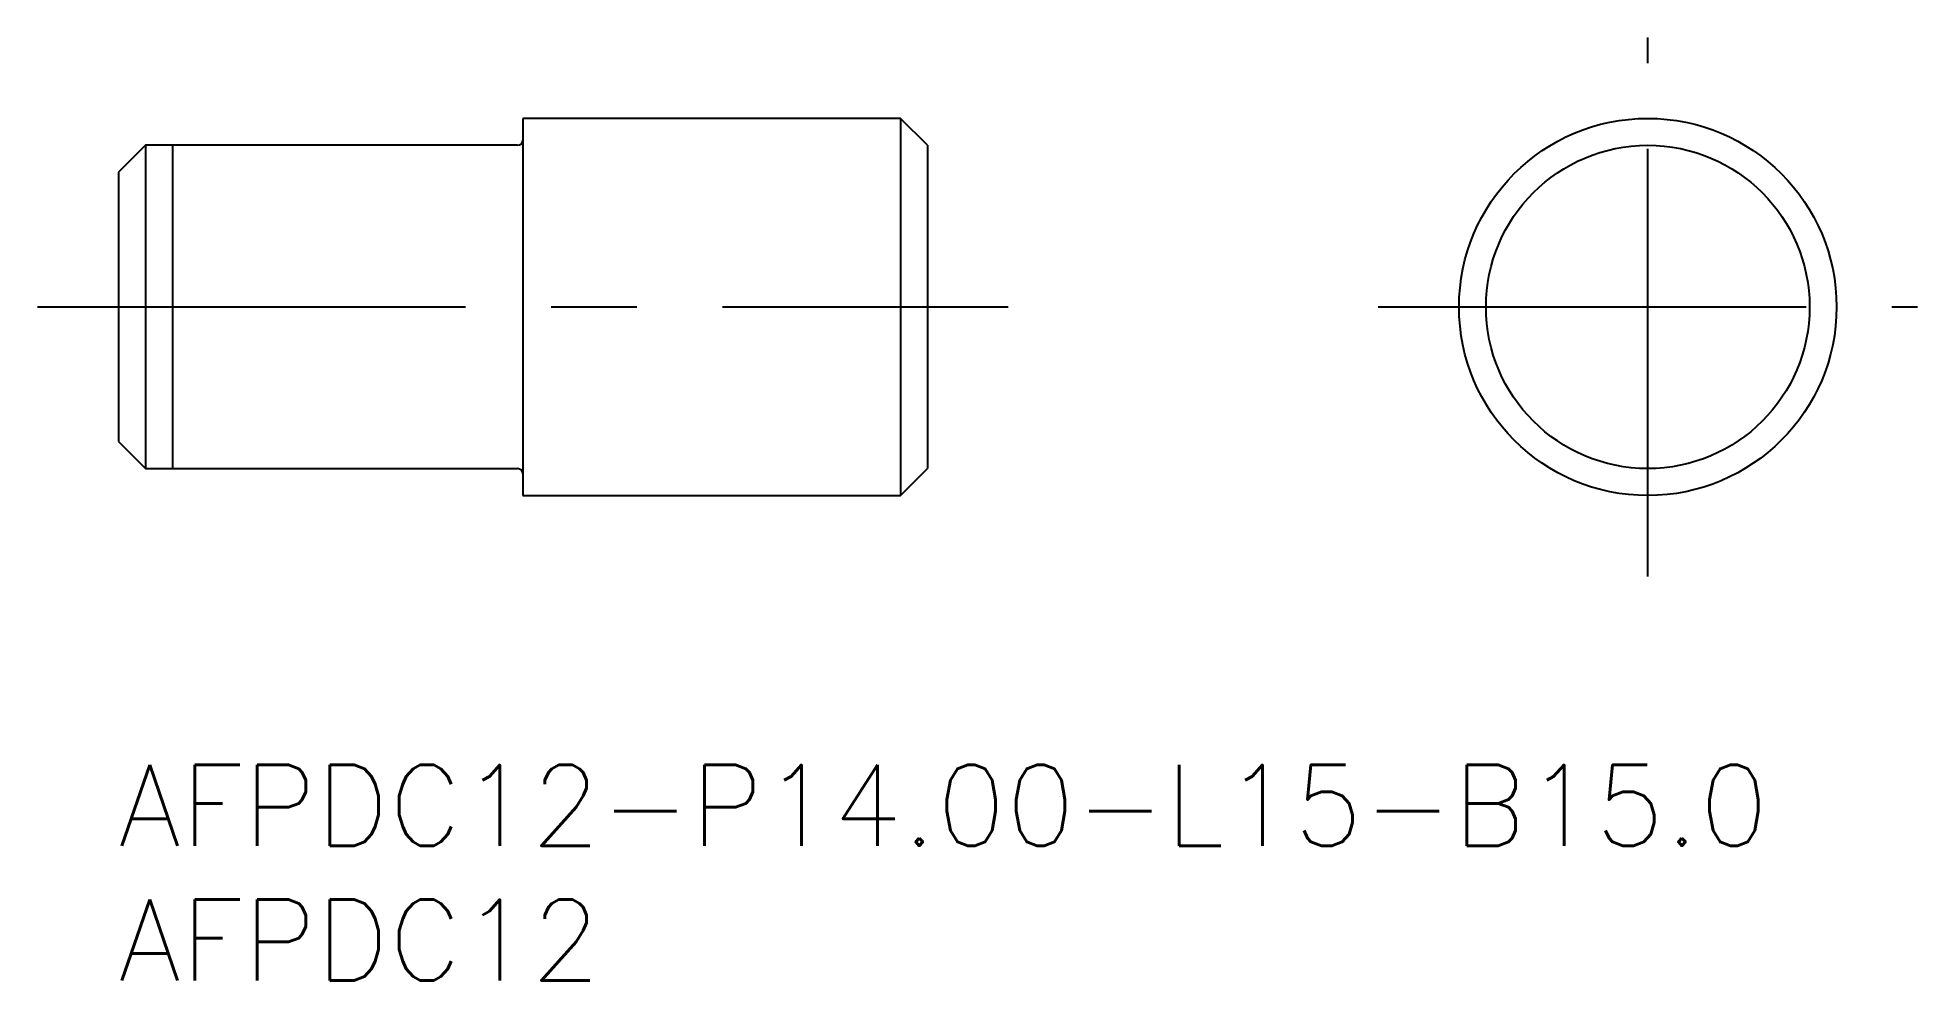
# Model space of a CAD drawing. Extents: x -3 to 66.7, y -8 to 27.
import ezdxf

# ---------------------------------------------------------------- set-up
doc = ezdxf.new("R2010")
doc.units = 0
doc.header["$LTSCALE"] = 0.5
doc.linetypes.add('CENTER', pattern=[50.8, 31.75, -6.35, 6.35, -6.35])
for name, color, linetype in [('MSM_CENTER', 1, 'CENTER'), ('MSM_CONTINUOUS', 7, 'CONTINUOUS'), ('MSM_NARROW', 5, 'CONTINUOUS'), ('MSM_PART_NUMBER', 7, 'CONTINUOUS')]:
    doc.layers.add(name, color=color, linetype=linetype)
doc.styles.get("Standard").update_dxf_attribs({"font": 'txt.shx', "height": 1, "bigfont": 'bigfont.shx'})

# ---------------------------------------------------------------- blocks, each defined once
blk = doc.blocks.new('*U13')
at = {"layer": 'MSM_PART_NUMBER'}
blk.add_text('AFPDC12-P14.00-L15-B15.0', height=3, dxfattribs=at).set_placement((0, -3))
blk = doc.blocks.new('*U14')
at = {"layer": 'MSM_PART_NUMBER'}
blk.add_text('AFPDC12', height=3, dxfattribs=at).set_placement((0, -8))

msp = doc.modelspace()

# ---------------------------------------------------------------- linework, layer by layer
at = {"layer": 'MSM_CENTER'}
for p, q in [((56.72, 7), (56.72, 27)), ((-3, 17), (33, 17)), ((46.72, 17), (66.72, 17))]:
    msp.add_line(p, q, dxfattribs=at)
at = {"layer": 'MSM_CONTINUOUS'}
for p, q in [((29, 24), (15, 24)), ((15, 24), (15, 10)), ((30, 23), (29, 24)), ((29, 24), (29, 10)), ((1, 23), (0, 22)), ((14.8, 23), (1, 23)), ((1, 23), (1, 11)), ((30, 23), (30, 11)), ((0, 22), (0, 12)), ((0, 12), (1, 11)), ((1, 11), (14.8, 11)), ((29, 10), (30, 11)), ((15, 10), (29, 10))]:
    msp.add_line(p, q, dxfattribs=at)
for radius in [7, 6]:
    msp.add_circle((56.72, 17), radius, dxfattribs=at)
for centre, start, end in [((14.8, 23.2), 270, 0), ((14.8, 10.8), 0, 90)]:
    msp.add_arc(centre, 0.2, start, end, dxfattribs=at)
at = {"layer": 'MSM_NARROW'}
msp.add_line((2, 23), (2, 11), dxfattribs=at)

# ---------------------------------------------------------------- block references
at = {"layer": 'MSM_CONTINUOUS'}
for name in ['*U13', '*U14']:
    msp.add_blockref(name, (0, 0), dxfattribs=at)

doc.saveas('drawing.dxf')
